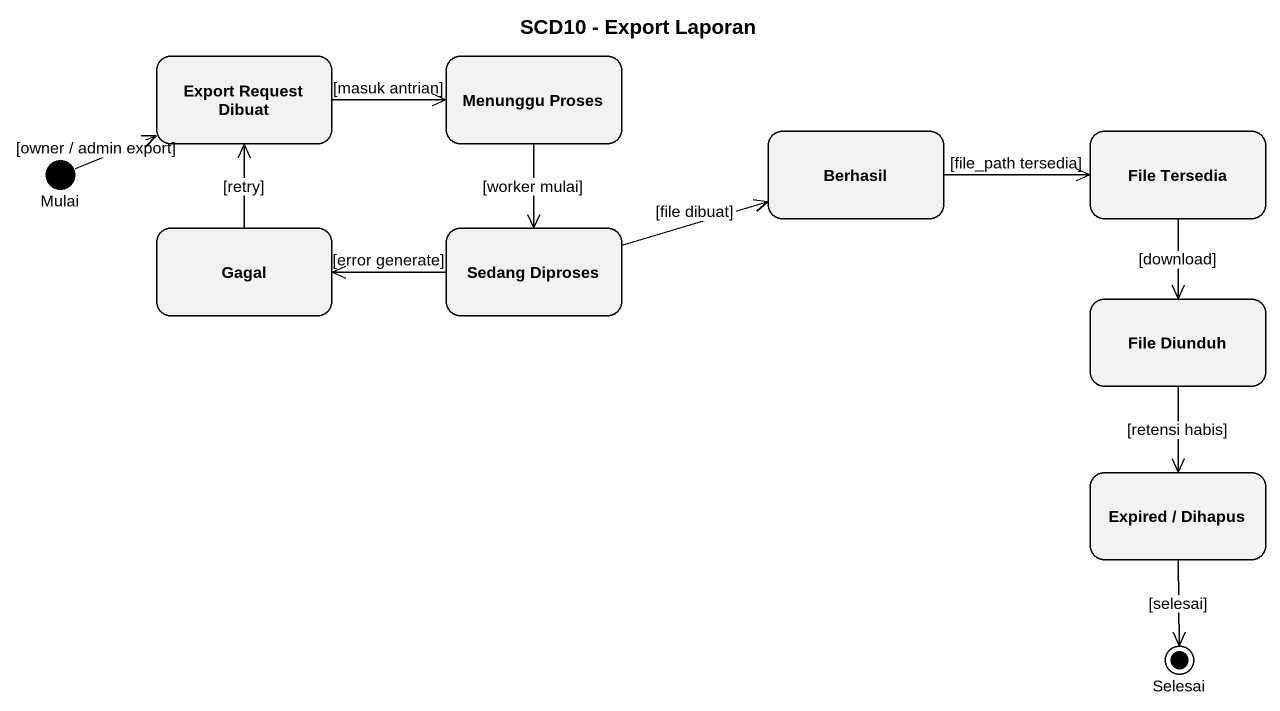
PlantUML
@startuml
title SCD10 - Export Laporan
hide empty description
state "Export Request Dibuat" as Export_Request_Dibuat
state "Menunggu Proses" as Menunggu_Proses
state Berhasil
state "File Tersedia" as File_Tersedia
state Mulai <<start>>
state Gagal
state "Sedang Diproses" as Sedang_Diproses
state "File Diunduh" as File_Diunduh
state "Expired / Dihapus" as Expired_Dihapus
state Selesai <<end>>
Export_Request_Dibuat -right-> Menunggu_Proses : [masuk antrian]
Menunggu_Proses --> Sedang_Diproses : [worker mulai]
Berhasil -right-> File_Tersedia : [file_path tersedia]
File_Tersedia --> File_Diunduh : [download]
Mulai -right-> Export_Request_Dibuat : [owner / admin export]
Gagal -up-> Export_Request_Dibuat : [retry]
Sedang_Diproses -right-> Berhasil : [file dibuat]
Sedang_Diproses -left-> Gagal : [error generate]
File_Diunduh --> Expired_Dihapus : [retensi habis]
Expired_Dihapus --> Selesai : [selesai]
@enduml
